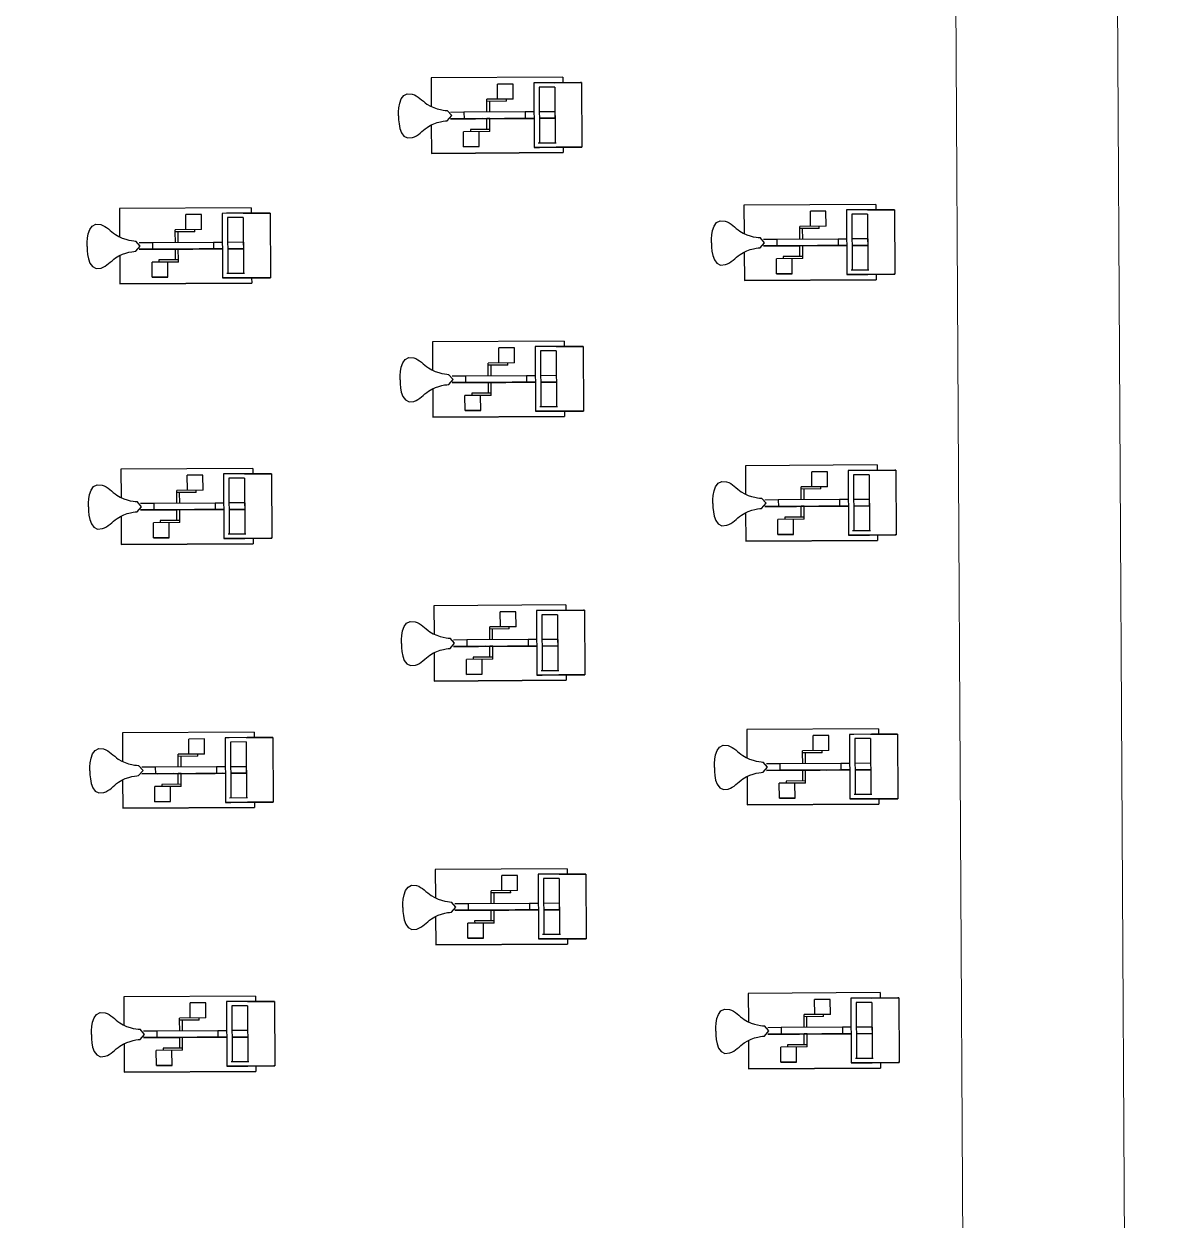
# Model space of a CAD drawing. Header units: millimetres. Extents: x 15176 to 113240, y 14038 to 107702.
# Drawn here: x 24381 to 32935, y 76256 to 85142 of the extents above; entities that cross this region are included whole.
import ezdxf

# ---------------------------------------------------------------- set-up
doc = ezdxf.new("R2010")
doc.units = ezdxf.units.MM
for name, color, linetype in [('contur floor', 175, 'Continuous'), ('furniture', 34, 'Continuous'), ('graas', 72, 'Continuous')]:
    doc.layers.add(name, color=color, linetype=linetype)

# ---------------------------------------------------------------- blocks, each defined once
blk = doc.blocks.new('тренажер4')
at = {"color": 0, "linetype": 'Continuous'}
for p, q in [((-0.6988, 0.175), (-0.6988, 0.0428)), ((-0.0873, 0.175), (-0.6988, 0.175)), ((-0.0873, 0.175), (-0.0873, 0.15)), ((-0.3182, 0.145), (-0.3908, 0.145)), ((-0.3908, 0.075), (-0.3908, 0.145)), ((-0.3182, 0.075), (-0.3182, 0.145)), ((-0.2027, 0.15), (-0.2224, 0.15)), ((-0.2224, 0.15), (-0.2224, -0.15)), ((-0.1203, 0.15), (-0.2027, 0.15)), ((-0.1249, 0.13), (-0.1977, 0.13)), ((-0.1977, 0.13), (-0.1977, -0.13)), ((-0.1249, 0.15), (0, 0.15)), ((-0.1249, 0.13), (-0.1249, -0.13)), ((-0.0049, 0.15), (-0.1203, 0.15)), ((0, 0.15), (-0.0049, 0.15)), ((0, 0.15), (0, -0.15)), ((-0.3182, 0.075), (-0.4404, 0.075)), ((-0.4404, 0.065), (-0.4404, 0.075)), ((-0.4404, 0.015), (-0.4404, 0.065)), ((-0.3498, 0.065), (-0.4404, 0.065)), ((-0.427, 0.015), (-0.427, 0.065)), ((-0.3498, 0.065), (-0.3498, 0.075)), ((-0.5467, 0.015), (-0.6087, 0.015)), ((-0.2629, 0.015), (-0.5467, 0.015)), ((-0.5467, 0.015), (-0.5467, -0.015)), ((-0.2224, 0.015), (-0.2629, 0.015)), ((-0.2629, 0.015), (-0.2629, -0.015)), ((-0.1249, 0.015), (-0.1977, 0.015)), ((-0.1249, 0.015), (-0.1249, -0.015)), ((-0.6988, -0.0428), (-0.6988, -0.175)), ((-0.6087, -0.015), (-0.4931, -0.015)), ((-0.5467, -0.015), (-0.6087, -0.015)), ((-0.2629, -0.015), (-0.5467, -0.015)), ((-0.462, -0.015), (-0.5389, -0.015)), ((-0.5389, -0.015), (-0.359, -0.015)), ((-0.5389, -0.015), (-0.462, -0.015)), ((-0.359, -0.015), (-0.5389, -0.015)), ((-0.4931, -0.015), (-0.462, -0.015)), ((-0.462, -0.015), (-0.4404, -0.015)), ((-0.4363, -0.015), (-0.4404, -0.015)), ((-0.4404, -0.065), (-0.4404, -0.015)), ((-0.427, -0.015), (-0.4363, -0.015)), ((-0.427, -0.015), (-0.2684, -0.015)), ((-0.427, -0.065), (-0.427, -0.015)), ((-0.359, -0.015), (-0.2684, -0.015)), ((-0.2684, -0.015), (-0.359, -0.015)), ((-0.2369, -0.015), (-0.3297, -0.015)), ((-0.3297, -0.015), (-0.2369, -0.015)), ((-0.2684, -0.015), (-0.2369, -0.015)), ((-0.2224, -0.015), (-0.2629, -0.015)), ((-0.2369, -0.015), (-0.2224, -0.015)), ((-0.1977, -0.015), (-0.1249, -0.015)), ((-0.1249, -0.015), (-0.1977, -0.015)), ((-0.427, -0.075), (-0.5492, -0.075)), ((-0.5492, -0.145), (-0.5492, -0.075)), ((-0.427, -0.065), (-0.5176, -0.065)), ((-0.5176, -0.065), (-0.5176, -0.075)), ((-0.4766, -0.145), (-0.4766, -0.075)), ((-0.4766, -0.145), (-0.4766, -0.075)), ((-0.427, -0.075), (-0.427, -0.065)), ((-0.5492, -0.145), (-0.4766, -0.145)), ((-0.4766, -0.145), (-0.5492, -0.145)), ((-0.2224, -0.15), (-0.2175, -0.15)), ((-0.2027, -0.15), (-0.2224, -0.15)), ((-0.2175, -0.15), (-0.1977, -0.15)), ((-0.1203, -0.13), (-0.2027, -0.13)), ((-0.1203, -0.15), (-0.2027, -0.15)), ((-0.1977, -0.15), (-0.1249, -0.15)), ((-0.1249, -0.15), (0, -0.15)), ((-0.0049, -0.15), (-0.1203, -0.15)), ((-0.0873, -0.15), (-0.0873, -0.175)), ((0, -0.15), (-0.0049, -0.15)), ((-0.6988, -0.175), (-0.0873, -0.175)), ((-0.0873, -0.175), (-0.6988, -0.175))]:
    blk.add_line(p, q, dxfattribs=at)
for points in [[(-0.85, 0), (-0.8502, 0.0052), (-0.85, 0.0188), (-0.8484, 0.0376), (-0.8446, 0.0585), (-0.8374, 0.0784), (-0.8259, 0.0942), (-0.8091, 0.1028), (-0.786, 0.101), (-0.7764, 0.0973), (-0.7674, 0.0925), (-0.7589, 0.0868), (-0.7508, 0.0805), (-0.7428, 0.0738), (-0.7348, 0.067), (-0.7267, 0.0603), (-0.7182, 0.054), (-0.7025, 0.0446), (-0.6864, 0.0373), (-0.6706, 0.032), (-0.656, 0.0282), (-0.6434, 0.0257), (-0.6334, 0.0243), (-0.6268, 0.0237), (-0.6244, 0.0236)], [(-0.6244, -0.0236), (-0.6039, 0), (-0.6244, 0.0236)], [(-0.85, 0), (-0.8502, -0.0052), (-0.85, -0.0188), (-0.8484, -0.0376), (-0.8446, -0.0585), (-0.8374, -0.0784), (-0.8259, -0.0942), (-0.8091, -0.1028), (-0.786, -0.101), (-0.7764, -0.0973), (-0.7674, -0.0925), (-0.7589, -0.0868), (-0.7508, -0.0805), (-0.7428, -0.0738), (-0.7348, -0.067), (-0.7267, -0.0603), (-0.7182, -0.054), (-0.7025, -0.0446), (-0.6864, -0.0373), (-0.6706, -0.032), (-0.656, -0.0282), (-0.6434, -0.0257), (-0.6334, -0.0243), (-0.6268, -0.0237), (-0.6244, -0.0236)]]:
    blk.add_lwpolyline(points, dxfattribs=at)
blk = doc.blocks.new('velo')
at = {"layer": 'furniture', "linetype": 'Continuous', "xscale": 1599.999999999993, "yscale": 1599.999999999993, "zscale": 1599.999999999993, "rotation": 179.9999999999608}
for p in [(-2318.1, 4852.9), (2318.1, 4852.9), (0, 3920), (-2318.1, 2892.9), (2318.1, 2892.9), (0, 1960), (-2318.1, 932.9), (2318.1, 932.9), (0, 0), (-2318.1, -1003.1), (2318.1, -1003.1), (0, -1960)]:
    blk.add_blockref('тренажер4', p, dxfattribs=at)

msp = doc.modelspace()

# ---------------------------------------------------------------- hatches: boundary and pattern name
at = {"layer": 'graas', "linetype": 'ByBlock', "lineweight": 13}
h = msp.add_hatch(dxfattribs=at)
h.set_pattern_fill('AR-SAND', color=256, scale=10, angle=69, style=0)
h.set_pattern_definition([(37.5, (25327.6, 41406.1), (-16.0003, 489.4132), [0, -386.08, 0, -431.8, 0, -412.75]), (7.5, (25327.6, 41406.1), (449.523, 716.825), [0, -208.28, 0, -347.98, 0, -133.35]), (327.5, (25015.17, 41406.1), (790.9924, 1.4372), [0, -127, 0, -457.2, 0, -596.9]), (317.5, (25015.2, 41406.1), (763.5565, 222.929), [0, -63.5, 0, -299.72, 0, -342.9])])
edge = h.paths.add_edge_path()
edge.add_line((23714.7, 64280.2), (23592.5, 86683.6))
edge.add_line((22183.2, 86675.9), (23592.5, 86683.6))
edge.add_arc((22622.2, 84935.9), 1794.5, 103.31053, 159.02282)
edge.add_line((21056, 72413.8), (20946.6, 85578.4))
edge.add_line((21105.9, 63265.9), (21056, 72413.8))
edge.add_line((21105.9, 63265.9), (52715.6, 63438.3))
edge.add_line((53914.3, 64444.9), (23714.7, 64280.2))
edge.add_arc((52700.4, 64673.4), 1235.1, 269.92261, 349.33917)

# ---------------------------------------------------------------- linework, layer by layer
at = {"layer": 'contur floor', "linetype": 'ByBlock', "lineweight": 13}
for p, q in [((31413, 64622.2, -176710), (31265.1, 91739.6, -176710)), ((32612.9, 64628.7, -176710), (32467.8, 91249.1, -176710))]:
    msp.add_line(p, q, dxfattribs=at)

# ---------------------------------------------------------------- block references
at = {"layer": 'furniture', "linetype": 'ByBlock', "lineweight": 13, "rotation": 180.3124382645055}
msp.add_blockref('velo', (28533.3, 82506.7, -176710), dxfattribs=at)

doc.saveas('drawing.dxf')
